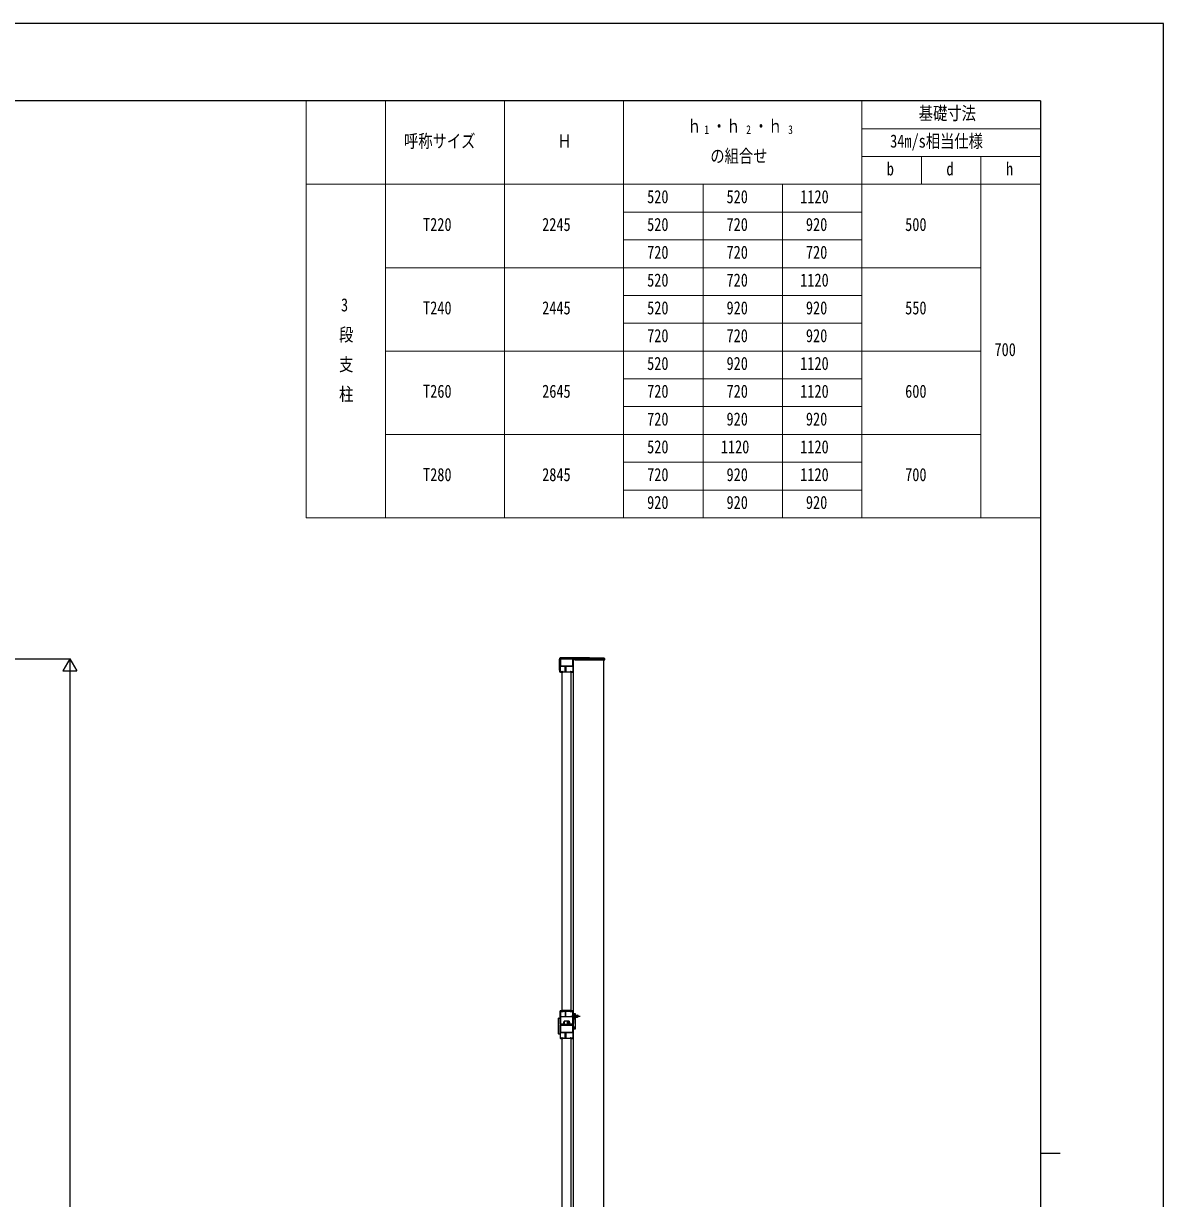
# Model space of a CAD drawing. Units: millimetres, scale not verified. Extents: x -4205 to 4205, y -2970 to 2970.
# Drawn here: x 1333 to 4205, y 11 to 2970 of the extents above; entities that cross this region are included whole.
import ezdxf
from ezdxf.enums import TextEntityAlignment as Align

# ---------------------------------------------------------------- set-up
doc = ezdxf.new("R2010")
doc.units = ezdxf.units.MM
doc.header["$LTSCALE"] = 12
doc.layers.add('0-1_TABLE1', color=7, linetype='Continuous', lineweight=18)
for name, color, linetype in [('0-4_YKK_A1', 4, 'Continuous'), ('0-5_YKK_D', 6, 'Continuous'), ('0-6_YKK_ZWAK', 7, 'Continuous')]:
    doc.layers.add(name, color=color, linetype=linetype)
doc.styles.add('ＭＳ ゴシック', font='')
doc.styles.get('ＭＳ ゴシック').set_extended_font_data('MS Gothic')

msp = doc.modelspace()

# ---------------------------------------------------------------- linework, layer by layer
at = {"layer": '0-1_TABLE1'}
for p, q in [((2045.02, 2775), (3895.02, 2775)), ((2045.02, 2775), (2045.02, 1725)), ((2245.02, 2775), (2245.02, 1725)), ((2545.02, 2775), (2545.02, 1725)), ((2845.02, 2775), (2845.02, 1725)), ((3445.02, 2775), (3445.02, 1725)), ((3895.02, 2775), (3895.02, 1725)), ((3445.02, 2705), (3895.02, 2705)), ((3445.02, 2635), (3895.02, 2635)), ((3595.02, 2635), (3595.02, 2565)), ((3745.02, 2635), (3745.02, 1725)), ((2045.02, 2565), (3895.02, 2565)), ((3045.02, 2565), (3045.02, 1725)), ((3245.02, 2565), (3245.02, 1725)), ((2845.02, 2495), (3445.02, 2495)), ((2845.02, 2425), (3445.02, 2425)), ((2245.02, 2355), (3745.02, 2355)), ((2845.02, 2285), (3445.02, 2285)), ((2845.02, 2215), (3445.02, 2215)), ((2245.02, 2145), (3745.02, 2145)), ((2845.02, 2075), (3445.02, 2075)), ((2845.02, 2005), (3445.02, 2005)), ((2245.02, 1935), (3745.02, 1935)), ((2845.02, 1865), (3445.02, 1865)), ((2845.02, 1795), (3445.02, 1795)), ((2045.02, 1725), (3895.02, 1725))]:
    msp.add_line(p, q, dxfattribs=at)
at = {"layer": '0-4_YKK_A1'}
for p, q in [((2683.33, 1340.98), (2683.08, 1369.27)), ((2684.37, 1336.49), (2684.09, 1368.98)), ((2685.58, 1370), (2719.08, 1370)), ((2685.87, 1336.5), (2685.58, 1370)), ((2685.58, 1369), (2685.58, 1337)), ((2758.58, 1372.5), (2686.28, 1372.5)), ((2686.38, 1368.9), (2686.38, 1352.4)), ((2716.58, 1370), (2686.58, 1370)), ((2796.08, 1371.5), (2686.59, 1371.5)), ((2716.48, 1369.2), (2686.68, 1369.2)), ((2694.12, 1371.5), (2694.12, 1370)), ((2695.04, 1371.5), (2695.04, 1370)), ((2713.11, 1371.5), (2713.11, 1370)), ((2714.04, 1371.5), (2714.04, 1370)), ((2716.78, 1352.4), (2716.78, 1368.9)), ((2722.08, 1367), (2717.58, 1371.5)), ((2717.58, 1370), (2717.58, -1475)), ((2717.58, 1337), (2717.58, 1369)), ((2718.58, 1371.5), (2718.58, 1370.5)), ((2719.08, 1370), (2796.08, 1370)), ((2722.08, 1367), (2797.58, 1367)), ((2724.83, 1370), (2724.83, 1371.5)), ((2730.33, 1370), (2730.33, 1371.5)), ((2795.58, -1475), (2795.58, 1367)), ((2796.08, 1370), (2796.08, 1367)), ((2797.58, 1367), (2797.58, 1370)), ((2685.87, 1336.5), (2684.37, 1336.49)), ((2686.38, 1337.3), (2686.38, 1351)), ((2686.58, 1336), (2691.08, 1336)), ((2686.68, 1352.1), (2716.48, 1352.1)), ((2686.68, 1351.3), (2716.48, 1351.3)), ((2691.08, 1337), (2686.68, 1337)), ((2687.33, 1338.2), (2692.28, 1338.2)), ((2691.38, 1337), (2687.33, 1337)), ((2689.27, 1336), (2689.27, 484)), ((2691.68, 1336.5), (2691.68, 1336.7)), ((2710.98, 1336), (2692.18, 1336)), ((2692.58, 1337.9), (2692.58, 1337.5)), ((2692.88, 1337.2), (2697.78, 1337.2)), ((2698.08, 1337.5), (2698.08, 1350.5)), ((2699.08, 1350.5), (2699.08, 1337.5)), ((2699.38, 1337.2), (2710.28, 1337.2)), ((2710.58, 1337.5), (2710.58, 1337.9)), ((2710.88, 1338.2), (2715.83, 1338.2)), ((2711.48, 1336.7), (2711.48, 1336.5)), ((2715.83, 1337), (2711.78, 1337)), ((2716.48, 1337), (2712.08, 1337)), ((2712.08, 1336), (2716.58, 1336)), ((2712.27, 1336), (2712.27, 484)), ((2716.78, 1351), (2716.78, 1337.3)), ((2685.58, 451), (2685.58, 483)), ((2686.38, 482.7), (2686.38, 469)), ((2686.58, 484), (2691.08, 484)), ((2691.08, 483), (2686.68, 483)), ((2691.38, 483), (2687.33, 483)), ((2687.33, 481.8), (2692.28, 481.8)), ((2691.68, 483.5), (2691.68, 483.3)), ((2710.98, 484), (2692.18, 484)), ((2692.58, 482.1), (2692.58, 482.5)), ((2692.88, 482.8), (2697.78, 482.8)), ((2698.08, 482.5), (2698.08, 469.5)), ((2699.08, 469.5), (2699.08, 482.5)), ((2699.38, 482.8), (2710.28, 482.8)), ((2710.58, 482.5), (2710.58, 482.1)), ((2710.88, 481.8), (2715.83, 481.8)), ((2711.48, 483.3), (2711.48, 483.5)), ((2715.83, 483), (2711.78, 483)), ((2712.08, 484), (2716.58, 484)), ((2716.48, 483), (2712.08, 483)), ((2716.78, 469), (2716.78, 482.7)), ((2717.58, 483), (2717.58, 451)), ((2719.76, 475.9), (2720.27, 475.9)), ((2720.27, 475.9), (2720.27, 464.1)), ((2685.58, 446.5), (2685.58, 414.5)), ((2686.38, 467.6), (2686.38, 451.1)), ((2686.38, 446.4), (2686.38, 429.9)), ((2694.58, 450), (2686.58, 450)), ((2716.58, 447.5), (2686.58, 447.5)), ((2686.68, 468.7), (2716.48, 468.7)), ((2716.48, 467.9), (2686.68, 467.9)), ((2686.68, 450.8), (2693.58, 450.8)), ((2716.48, 446.7), (2686.68, 446.7)), ((2694.08, 451.3), (2694.08, 453.59)), ((2694.1, 453.69), (2695.38, 457.15)), ((2694.88, 453.45), (2694.88, 451.94)), ((2696.11, 456.8), (2694.9, 453.55)), ((2695.33, 451.68), (2695.81, 451.96)), ((2696.31, 451.51), (2695.34, 450.36)), ((2695.96, 452), (2696.08, 452)), ((2696.32, 457.8), (2706.84, 457.8)), ((2706.77, 457), (2696.39, 457)), ((2707.81, 450.36), (2706.85, 451.51)), ((2708.26, 453.55), (2707.05, 456.8)), ((2707.08, 452), (2707.2, 452)), ((2707.35, 451.96), (2707.83, 451.68)), ((2707.78, 457.15), (2709.06, 453.69)), ((2708.28, 451.94), (2708.28, 453.45)), ((2716.58, 450), (2708.58, 450)), ((2709.08, 453.59), (2709.08, 451.3)), ((2709.58, 450.8), (2716.48, 450.8)), ((2712.27, 470), (2735.27, 470)), ((2716.78, 451.1), (2716.78, 467.6)), ((2716.78, 429.9), (2716.78, 446.4)), ((2717.58, 414.5), (2717.58, 446.5)), ((2720.27, 471.85), (2729.96, 471.85)), ((2720.27, 468.15), (2729.96, 468.15)), ((2720.27, 467.5), (2728.57, 467.5)), ((2730.27, 471.7), (2728.57, 472.5)), ((2730.27, 468.3), (2728.57, 467.5)), ((2730.27, 471.7), (2730.27, 468.3)), ((2686.38, 414.8), (2686.38, 428.5)), ((2686.68, 429.6), (2716.48, 429.6)), ((2686.68, 428.8), (2716.48, 428.8)), ((2691.08, 414.5), (2686.68, 414.5)), ((2687.33, 415.7), (2692.28, 415.7)), ((2691.38, 414.5), (2687.33, 414.5)), ((2692.58, 415.4), (2692.58, 415)), ((2692.88, 414.7), (2697.78, 414.7)), ((2698.08, 415), (2698.08, 428)), ((2699.08, 428), (2699.08, 415)), ((2699.38, 414.7), (2710.28, 414.7)), ((2710.58, 415), (2710.58, 415.4)), ((2710.88, 415.7), (2715.83, 415.7)), ((2715.83, 414.5), (2711.78, 414.5)), ((2716.48, 414.5), (2712.08, 414.5)), ((2716.78, 428.5), (2716.78, 414.8)), ((2686.58, 413.5), (2691.08, 413.5)), ((2689.27, 413.5), (2689.27, -438.5)), ((2691.68, 414), (2691.68, 414.2)), ((2710.98, 413.5), (2692.18, 413.5)), ((2711.48, 414.2), (2711.48, 414)), ((2712.08, 413.5), (2716.58, 413.5)), ((2712.27, 413.5), (2712.27, -438.5))]:
    msp.add_line(p, q, dxfattribs=at)
at = {"layer": '0-4_YKK_A1', "color": 7}
for p, q in [((2720.27, 462.72), (2720.27, 476.7)), ((2720.57, 477), (2722.97, 477)), ((2723.27, 476.7), (2723.27, 437.5)), ((2681.27, 425.3), (2681.27, 464.7)), ((2681.57, 465), (2682.65, 465)), ((2682.86, 464.91), (2684.18, 463.59)), ((2684.27, 463.38), (2684.27, 451)), ((2684.27, 446.5), (2684.27, 425.3)), ((2685.27, 450), (2703.67, 450)), ((2716.97, 447.5), (2685.27, 447.5)), ((2703.97, 450.3), (2703.97, 456.2)), ((2704.27, 456.5), (2704.85, 456.5)), ((2705.06, 456.41), (2705.88, 455.59)), ((2705.97, 455.38), (2705.97, 450.3)), ((2706.27, 450), (2716.77, 450)), ((2717.27, 443.3), (2717.27, 447.2)), ((2719.27, 452.5), (2719.27, 461.48)), ((2719.36, 461.69), (2720.18, 462.51)), ((2683.97, 425), (2681.57, 425)), ((2720.37, 437.5), (2720.37, 442.7)), ((2722.97, 437.2), (2720.67, 437.2))]:
    msp.add_line(p, q, dxfattribs=at)
at = {"layer": '0-4_YKK_A1'}
for points in [[(2719.76, 475.9), (2719.76, 464.1), (2720.27, 464.1)], [(2717.66, 472.5), (2720.44, 471.14), (2721.05, 470)], [(2717.66, 467.5), (2720.44, 468.85), (2721.05, 470)], [(2720.27, 472.5), (2728.57, 472.5), (2728.57, 467.5)]]:
    msp.add_lwpolyline(points, dxfattribs=at)
msp.add_lwpolyline([(2684.27, 426), (2685.77, 426), (2685.77, 441), (2684.27, 441)], close=True, dxfattribs=at)
at = {"layer": '0-4_YKK_A1', "color": 7}
msp.add_lwpolyline([(2720.07, 443), (2717.58, 443), (2717.57, 443)], dxfattribs=at)
at = {"layer": '0-4_YKK_A1'}
for centre, radius, start, end in [((2686.28, 1369.3), 3.2, 90, 180.5), ((2686.59, 1369), 2.5, 90, 180.5), ((2686.58, 1369), 1, 90, 180), ((2686.68, 1368.9), 0.3, 90, 180), ((2716.48, 1368.9), 0.3, 0, 90), ((2716.58, 1369), 1, 0, 90), ((2758.58, 1371.5), 1, 0, 90), ((2796.08, 1370), 1.5, 0, 90), ((2684.33, 1340.99), 1, 180.5, 270.5), ((2686.58, 1337), 1, 180, 270), ((2686.68, 1352.4), 0.3, 180, 270), ((2686.68, 1351), 0.3, 90, 180), ((2686.68, 1337.3), 0.3, 180, 270), ((2687.33, 1337.6), 0.6, 90, 270), ((2691.08, 1336.5), 0.5, 270, 90), ((2691.38, 1336.7), 0.3, 0, 90), ((2692.18, 1336.5), 0.5, 180, 270), ((2692.28, 1337.9), 0.3, 0, 90), ((2692.88, 1337.5), 0.3, 180, 270), ((2697.78, 1337.5), 0.3, 270, 0), ((2698.58, 1350.5), 0.5, 0, 180), ((2699.38, 1337.5), 0.3, 180, 270), ((2710.28, 1337.5), 0.3, 270, 0), ((2710.88, 1337.9), 0.3, 90, 180), ((2710.98, 1336.5), 0.5, 270, 0), ((2711.78, 1336.7), 0.3, 90, 180), ((2712.08, 1336.5), 0.5, 90, 270), ((2715.83, 1337.6), 0.6, 270, 90), ((2716.48, 1352.4), 0.3, 270, 0), ((2716.48, 1351), 0.3, 0, 90), ((2716.48, 1337.3), 0.3, 270, 0), ((2716.58, 1337), 1, 270, 0), ((2686.58, 483), 1, 90, 180), ((2686.68, 482.7), 0.3, 90, 180), ((2687.33, 482.4), 0.6, 90, 270), ((2691.08, 483.5), 0.5, 270, 90), ((2691.38, 483.3), 0.3, 270, 0), ((2692.18, 483.5), 0.5, 90, 180), ((2692.28, 482.1), 0.3, 270, 360), ((2692.88, 482.5), 0.3, 90, 180), ((2697.78, 482.5), 0.3, 0, 90), ((2699.38, 482.5), 0.3, 90, 180), ((2710.28, 482.5), 0.3, 0, 90), ((2710.88, 482.1), 0.3, 180, 270), ((2710.98, 483.5), 0.5, 0, 90), ((2711.78, 483.3), 0.3, 180, 270), ((2712.08, 483.5), 0.5, 90, 270), ((2715.83, 482.4), 0.6, 270, 90), ((2716.48, 482.7), 0.3, 0, 90), ((2716.58, 483), 1, 360, 90), ((2725.5, 470), 8.23, 134.2189, 225.7811), ((2686.58, 451), 1, 180, 270), ((2686.58, 446.5), 1, 90, 180), ((2686.68, 469), 0.3, 180, 270), ((2686.68, 467.6), 0.3, 90, 180), ((2686.68, 451.1), 0.3, 180, 270), ((2686.68, 446.4), 0.3, 90, 180), ((2693.58, 451.3), 0.5, 270, 0), ((2694.38, 453.59), 0.3, 159.62356, 180), ((2694.58, 451), 1, 270, 320), ((2695.18, 453.45), 0.3, 159.62356, 180), ((2695.18, 451.94), 0.3, 180, 300), ((2696.32, 456.8), 1, 90, 159.62356), ((2695.96, 451.7), 0.3, 90, 120), ((2696.08, 451.7), 0.3, 319.93815, 90), ((2696.39, 456.7), 0.3, 90, 159.62356), ((2698.58, 469.5), 0.5, 180, 0), ((2706.77, 456.7), 0.3, 20.37644, 90), ((2707.08, 451.7), 0.3, 90, 220.06185), ((2706.84, 456.8), 1, 20.37644, 90), ((2707.2, 451.7), 0.3, 60, 90), ((2708.58, 451), 1, 220, 270), ((2707.98, 451.94), 0.3, 240, 0), ((2707.98, 453.45), 0.3, 0, 20.37644), ((2708.78, 453.59), 0.3, 0, 20.37644), ((2709.58, 451.3), 0.5, 180, 270), ((2716.48, 469), 0.3, 270, 0), ((2716.48, 467.6), 0.3, 0, 90), ((2716.48, 451.1), 0.3, 270, 0), ((2716.48, 446.4), 0.3, 0, 90), ((2716.58, 451), 1, 270, 0), ((2716.58, 446.5), 1, 0, 90), ((2686.58, 414.5), 1, 180, 270), ((2686.68, 429.9), 0.3, 180, 270), ((2686.68, 428.5), 0.3, 90, 180), ((2686.68, 414.8), 0.3, 180, 270), ((2687.33, 415.1), 0.6, 90, 270), ((2691.08, 414), 0.5, 270, 90), ((2691.38, 414.2), 0.3, 0, 90), ((2692.28, 415.4), 0.3, 0, 90), ((2692.88, 415), 0.3, 180, 270), ((2697.78, 415), 0.3, 270, 0), ((2698.58, 428), 0.5, 0, 180), ((2699.38, 415), 0.3, 180, 270), ((2710.28, 415), 0.3, 270, 0), ((2710.88, 415.4), 0.3, 90, 180), ((2711.78, 414.2), 0.3, 90, 180), ((2712.08, 414), 0.5, 90, 270), ((2715.83, 415.1), 0.6, 270, 90), ((2716.48, 429.9), 0.3, 270, 0), ((2716.48, 428.5), 0.3, 360, 90), ((2716.48, 414.8), 0.3, 270, 0), ((2716.58, 414.5), 1, 270, 0), ((2692.18, 414), 0.5, 180, 270), ((2710.98, 414), 0.5, 270, 0)]:
    msp.add_arc(centre, radius, start, end, dxfattribs=at)
at = {"layer": '0-4_YKK_A1', "color": 7}
for centre, radius, start, end in [((2720.57, 476.7), 0.3, 90, 180), ((2722.97, 476.7), 0.3, 0, 90), ((2681.57, 464.7), 0.3, 90, 180), ((2682.65, 464.7), 0.3, 45, 90), ((2683.97, 463.38), 0.3, 0, 45), ((2685.27, 451), 1, 180, 270), ((2685.27, 446.5), 1, 90, 180), ((2703.67, 450.3), 0.3, 270, 0), ((2704.27, 456.2), 0.3, 90, 180), ((2704.85, 456.2), 0.3, 45, 90), ((2705.67, 455.38), 0.3, 360, 45), ((2706.27, 450.3), 0.3, 180, 270), ((2716.77, 452.5), 2.5, 270, 288.81861), ((2716.97, 447.2), 0.3, 0, 90), ((2716.77, 452.5), 2.5, 288.81861, 0), ((2719.57, 461.48), 0.3, 135, 180), ((2719.97, 462.72), 0.3, 315, 360), ((2681.57, 425.3), 0.3, 180, 270), ((2683.97, 425.3), 0.3, 270, 0), ((2717.57, 443.3), 0.3, 180, 270), ((2720.07, 442.7), 0.3, 360, 90), ((2720.67, 437.5), 0.3, 180, 270), ((2722.97, 437.5), 0.3, 270, 0)]:
    msp.add_arc(centre, radius, start, end, dxfattribs=at)
at = {"layer": '0-5_YKK_D'}
for p, q in [((857.92, 1370), (1450.82, 1370)), ((1449.82, 1370), (1432.32, 1339.69)), ((1449.82, 1370), (1467.32, 1339.69)), ((1449.82, 1370), (1449.82, 1309.38)), ((1432.32, 1339.69), (1467.32, 1339.69)), ((1449.82, 1335), (1449.82, -1440))]:
    msp.add_line(p, q, dxfattribs=at)
at = {"layer": '0-6_YKK_ZWAK'}
for p, q in [((3895.02, 2775), (-3904.98, 2775)), ((3895.02, 2775), (3895.02, -2525)), ((3895.02, 125), (3945.02, 125))]:
    msp.add_line(p, q, dxfattribs=at)
msp.add_lwpolyline([(-4205, -2970), (4205, -2970), (4205, 2970), (-4205, 2970)], close=True, dxfattribs=at)

# ---------------------------------------------------------------- texts
at = {"layer": '0-1_TABLE1', "style": 'ＭＳ ゴシック', "width": 0.8}
for s, height, p in [('基礎寸法', 32.99, (3588.42, 2717.5)), ('ｈ', 32.99, (3005.02, 2685)), ('・ｈ', 32.99, (3067.42, 2685)), ('・ｈ', 32.99, (3173.02, 2685)), ('呼称サイズ', 32.99, (2291.82, 2647.5)), ('1', 22, (3048.22, 2685)), ('2', 22, (3153.82, 2685)), ('3', 22, (3259.42, 2685)), ('34m/s相当仕様', 32.99, (3516.42, 2647.5)), ('Ｈ', 32.99, (2678.22, 2647.5)), ('の組合せ', 32.99, (3063.42, 2610)), ('b', 32.99, (3508.02, 2577.5)), ('d', 32.99, (3658.02, 2577.5)), ('h', 32.99, (3808.02, 2577.5)), ('520', 32.99, (2904.22, 2507.5)), ('520', 32.99, (3104.22, 2507.5)), ('1120', 32.99, (3289.82, 2507.5)), ('T220', 32.99, (2339.82, 2437.5)), ('2245', 32.99, (2639.82, 2437.5)), ('520', 32.99, (2904.22, 2437.5)), ('720', 32.99, (3104.22, 2437.5)), ('920', 32.99, (3304.22, 2437.5)), ('500', 32.99, (3554.22, 2437.5)), ('720', 32.99, (2904.22, 2367.5)), ('720', 32.99, (3104.22, 2367.5)), ('720', 32.99, (3304.22, 2367.5)), ('520', 32.99, (2904.22, 2297.5)), ('720', 32.99, (3104.22, 2297.5)), ('1120', 32.99, (3289.82, 2297.5)), ('3', 32.99, (2133.02, 2235)), ('T240', 32.99, (2339.82, 2227.5)), ('2445', 32.99, (2639.82, 2227.5)), ('520', 32.99, (2904.22, 2227.5)), ('920', 32.99, (3104.22, 2227.5)), ('920', 32.99, (3304.22, 2227.5)), ('550', 32.99, (3554.22, 2227.5)), ('段', 32.99, (2128.22, 2160)), ('720', 32.99, (2904.22, 2157.5)), ('720', 32.99, (3104.22, 2157.5)), ('920', 32.99, (3304.22, 2157.5)), ('700', 32.99, (3779.22, 2122.5)), ('支', 32.99, (2128.22, 2085)), ('520', 32.99, (2904.22, 2087.5)), ('920', 32.99, (3104.22, 2087.5)), ('1120', 32.99, (3289.82, 2087.5)), ('柱', 32.99, (2128.22, 2010)), ('T260', 32.99, (2339.82, 2017.5)), ('2645', 32.99, (2639.82, 2017.5)), ('720', 32.99, (2904.22, 2017.5)), ('720', 32.99, (3104.22, 2017.5)), ('1120', 32.99, (3289.82, 2017.5)), ('600', 32.99, (3554.22, 2017.5)), ('720', 32.99, (2904.22, 1947.5)), ('920', 32.99, (3104.22, 1947.5)), ('920', 32.99, (3304.22, 1947.5)), ('520', 32.99, (2904.22, 1877.5)), ('1120', 32.99, (3089.82, 1877.5)), ('1120', 32.99, (3289.82, 1877.5)), ('T280', 32.99, (2339.82, 1807.5)), ('2845', 32.99, (2639.82, 1807.5)), ('720', 32.99, (2904.22, 1807.5)), ('920', 32.99, (3104.22, 1807.5)), ('1120', 32.99, (3289.82, 1807.5)), ('700', 32.99, (3554.22, 1807.5)), ('920', 32.99, (2904.22, 1737.5)), ('920', 32.99, (3104.22, 1737.5)), ('920', 32.99, (3304.22, 1737.5))]:
    msp.add_text(s, height=height, dxfattribs=at).set_placement(p, align=Align.BOTTOM_LEFT)

doc.saveas('drawing.dxf')
